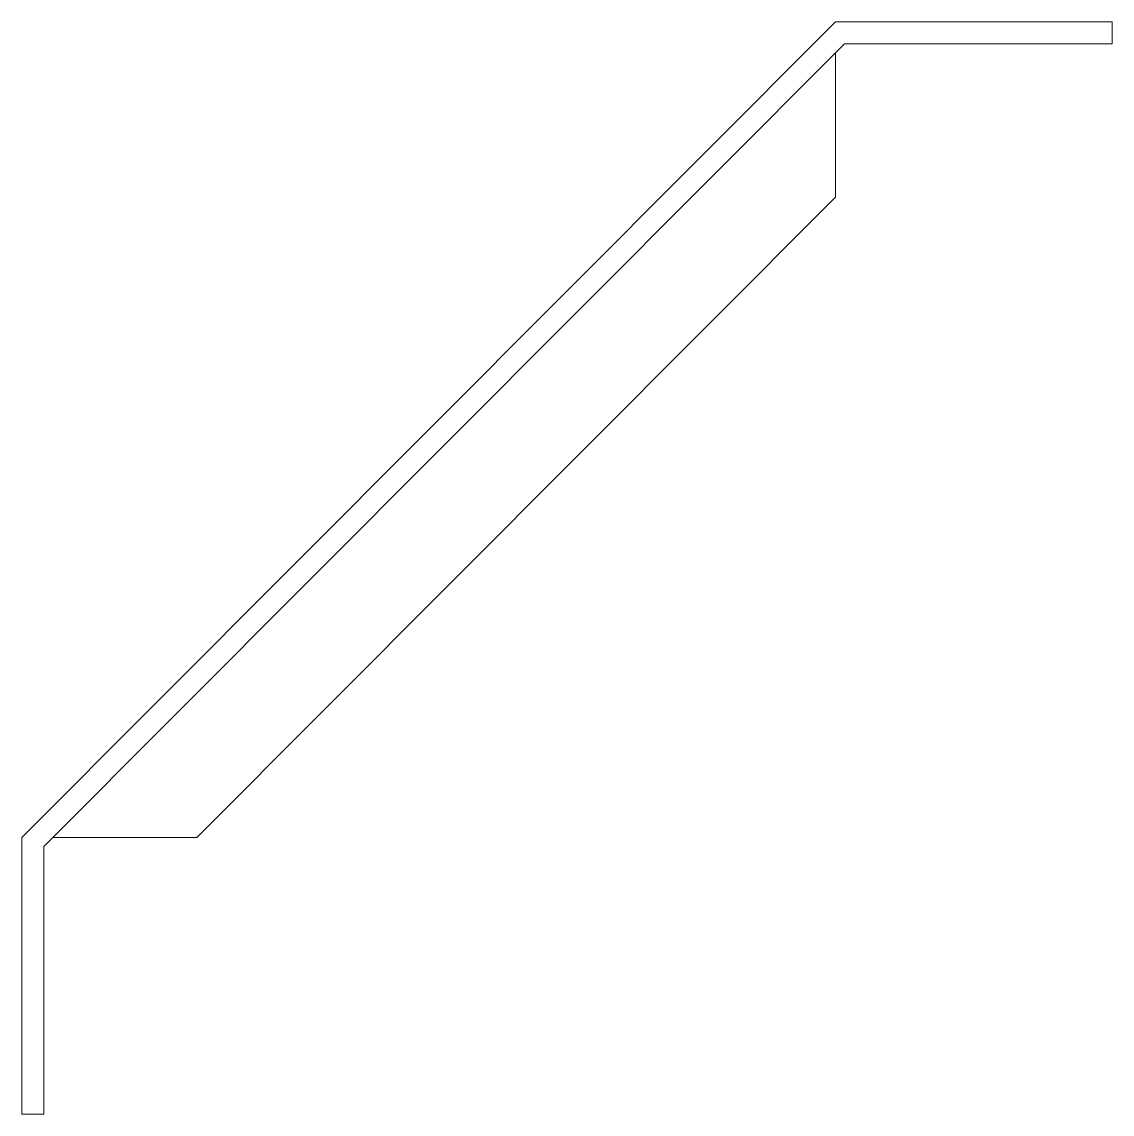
# Model space of a CAD drawing. Header units: metres. Extents: x 0 to 150, y 0 to 150.
import ezdxf

# ---------------------------------------------------------------- set-up
doc = ezdxf.new("R2010")
doc.units = ezdxf.units.M
doc.layers.add('A-DETL-GENF', color=92, linetype='Continuous', lineweight=18)

# ---------------------------------------------------------------- blocks, each defined once
blk = doc.blocks.new('45 beugel_wand - Type 1-4993488-00_0 Basismaterialen')
at = {"layer": 'A-DETL-GENF'}
for p, q in [((111.72, 150), (0, 38)), ((149.72, 150), (111.72, 150)), ((149.72, 147), (149.72, 150)), ((3, 36.76), (112.96, 147)), ((112.96, 147), (149.72, 147)), ((111.72, 125.93), (111.72, 145.75)), ((24.01, 38), (111.72, 125.93)), ((0, 38), (0, 0)), ((4.24, 38), (24.01, 38)), ((3, 0), (3, 36.76)), ((0, 0), (3, 0))]:
    blk.add_line(p, q, dxfattribs=at)

msp = doc.modelspace()

# ---------------------------------------------------------------- block references
msp.add_blockref('45 beugel_wand - Type 1-4993488-00_0 Basismaterialen', (0, 0))

doc.saveas('drawing.dxf')
